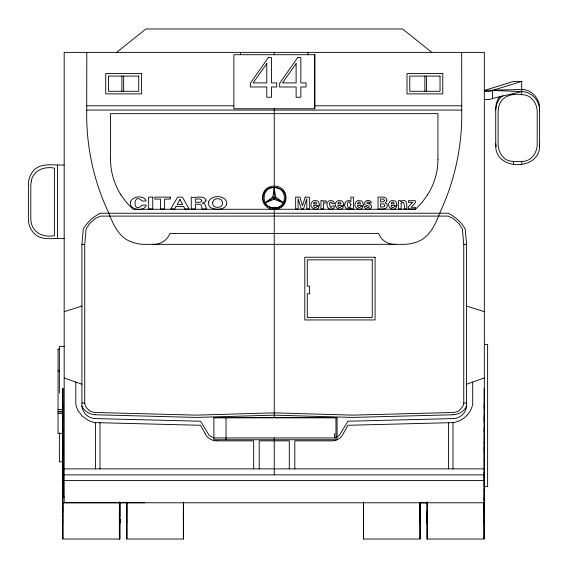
<?xml version="1.0" encoding="UTF-8"?>
<svg xmlns="http://www.w3.org/2000/svg" width="568" height="568" viewBox="0 0 568 568"><rect width="100%" height="100%" fill="white"/><g stroke="black" fill="none" stroke-linecap="round" stroke-linejoin="round"><path stroke-width="0.85" d="M62.615 471.383L62.608 426.149M62.665 516.979L62.643 388.526L62.629 461.131M62.657 498.044L62.643 539.025L62.622 488.004M62.629 495.253L62.643 500.124L62.65 489.474M62.643 485.896L62.643 485.313M62.636 484.674L62.636 484.156L62.643 486.492L62.665 441.045M62.65 482.764L62.65 483.837L62.65 482.679M62.629 480.72L62.629 481.55L62.629 480.237M62.629 474.848L62.636 471.887M62.65 468.295L62.65 468.955L62.65 468.053M62.629 465.561C62.615 467.982 62.665 459.59 62.65 461.99M62.629 459.249L62.629 458.589L62.629 459.498M62.636 453.832L62.643 452.298L62.643 455.657M62.629 451.212L62.629 450.878M62.636 449.416L62.643 447.193L62.643 452.05M62.65 446.831L62.65 445.951L62.65 446.633M62.629 444.19L62.629 443.707L62.629 444.872M62.643 442.87L62.643 443.395L62.636 441.748M62.643 436.26L62.643 435.741L62.643 436.849M119.422 516.979L119.422 502.105M119.415 511.427L119.401 539.025L119.379 511.165M119.848 502.105L119.827 539.025L63.069 539.025L63.041 502.261M126.664 516.979L126.664 502.105M126.657 511.427L126.643 539.025L126.607 502.261M126.628 505.747L126.643 512.237L126.65 502.325M183.421 502.105L183.4 539.025L127.069 539.025L127.04 502.261M183.414 511.427L183.4 523.192L183.386 519.031M363.555 516.979L363.563 502.261M363.548 511.165L363.534 539.025L419.866 539.025L419.894 502.261M420.313 511.165L420.292 523.192L420.285 519.195M420.306 505.747L420.292 512.237L420.277 502.325L420.292 539.025L420.277 511.427M427.129 516.979L427.136 502.261M427.122 511.165L427.1 539.025L483.865 539.025L483.893 502.261M427.562 502.261L427.534 539.025L427.519 511.427M427.548 511.165L427.526 523.192L427.519 519.195M484.319 501.395L484.291 388.526L484.305 460.762M484.312 488.004L484.291 539.025L484.277 498.044M484.284 486.492L484.298 484.156L484.298 484.66M484.284 482.679L484.284 483.837L484.284 482.764M484.305 480.237L484.305 481.593L484.298 480.72M484.298 475.331L484.305 474.315M484.284 468.053L484.277 468.955L484.277 468.295M484.305 465.313L484.305 466.165L484.305 464.056M484.277 462.231L484.277 461.33L484.284 463.495M484.305 459.498L484.305 458.589L484.305 459.249M484.291 455.657L484.305 446.483M484.284 452.05L484.291 447.193L484.298 449.416M484.284 446.633L484.284 445.951L484.284 446.831M484.298 444.872L484.298 443.707L484.305 444.19M484.291 442.287L484.284 443.395L484.284 442.87M484.298 441.748L484.298 442.472L484.291 441.655M484.284 436.245L484.284 435.741L484.291 436.26M484.291 435.585L484.298 435.166M484.298 495.253L484.291 500.124L484.277 489.474M484.298 491.675L484.298 491.306M484.291 474.862L484.298 471.887L484.291 475.253L484.291 474.862L64.17 474.862M62.636 435.166L62.636 435.585M62.629 408.349L62.636 404.359L62.657 416.38M62.629 474.315L62.629 475.331M62.65 519.195L62.643 523.192L62.629 519.031M119.408 519.195L119.401 523.192L119.386 519.031M119.841 519.195L119.834 523.192L119.82 519.031M126.65 519.195L126.643 523.192L126.621 511.165M363.548 519.031L363.534 523.192L363.52 511.427M427.115 519.031L427.1 523.192L427.086 511.427M484.284 408.513L484.298 404.359L484.305 408.349M484.305 519.031L484.291 523.192L484.284 519.195M484.291 485.313L484.291 485.896M62.636 491.675L62.636 491.306M62.643 474.862L62.643 475.253L62.636 473.712M63.069 388.526L63.041 497.078M484.298 451.212L484.298 450.878M484.284 476.332L484.284 476.673M335.958 417.849L335.958 437.949L213.887 437.949L209.372 435.684L200.561 421.243L95.509 418.58A14.64 14.64 0 0 1 90.021 417.359C84.951 415.208 81.423 409.791 81.92 404.246L81.92 244.382L83.283 229.011C87.096 222.194 93.358 216.742 100.28 213.234L448.216 213.234C455.138 216.742 461.401 222.194 465.213 229.011L466.576 244.382L466.576 404.246C467.073 409.791 463.545 415.208 458.475 417.359A14.64 14.64 0 0 1 452.987 418.58L347.935 421.243L339.124 435.684L334.602 437.949L334.602 433.512M84.738 244.382L86.102 229.011L89.417 223.764L95.388 218.424L100.501 216.096L447.996 216.096L453.101 218.424L459.072 223.764L462.395 229.011L463.758 244.382L463.758 403.053A10.188 10.188 0 0 1 462.622 406.667L459.2 410.479A11.537 11.537 0 0 1 452.987 412.475L352.43 415.137L274.245 412.858L196.066 415.137L95.509 412.482A11.537 11.537 0 0 1 89.29 410.486L86.542 407.76A10.252 10.252 0 0 1 84.738 403.053L84.738 244.382L81.92 244.382M495.722 110.32C495.928 104.739 498.2 98.953 502.808 95.594M539.295 145.848L539.6 143.427M272.867 196.968L274.245 187.66C287.749 186.9 287.749 208.562 274.245 207.803C260.748 208.562 260.748 186.9 274.245 187.66L275.629 196.968L283.404 202.769L274.245 199.254L265.093 202.769L272.867 196.968L283.404 202.769M427.661 194.732L422.102 202.386L415.513 209.265L132.983 209.265L126.394 202.386L120.835 194.732M500.01 96.233L498.115 98.825L496.333 103.341L495.722 108.183L495.722 145.557C495.09 171.025 540.232 171.025 539.6 145.557L539.6 108.183C539.699 98.477 531.605 89.453 521.715 89.46L484.326 90.433L513.607 81.423L521.715 81.423L521.715 94.735M116.632 52.384L145.926 28.975L402.563 28.975L431.865 52.384M265.093 202.769L275.629 196.968M466.576 384.209L484.326 377.961M64.17 311.683L81.92 306.031M521.715 81.423L492.435 90.433A6.596 1.029 0 0 1 484.326 91.448M484.326 99.492A6.596 1.029 0 0 0 492.435 98.47L521.715 91.597C531.605 91.59 539.699 100.614 539.6 110.32M274.245 209.265C289.914 209.635 289.914 185.828 274.245 186.19C258.582 185.828 258.582 209.635 274.245 209.265L274.245 417.544M486.052 90.376L484.326 90.433L486.052 90.504M452.987 414.768L352.43 417.423L274.245 415.144L196.066 417.423L95.509 414.768M472.704 382.051L472.704 403.997C471.483 411.14 466.513 417.352 460.023 420.455A24.672 24.672 0 0 1 452.987 422.62L347.935 425.283L343.278 433.647A11.907 11.907 0 0 1 341.212 436.778A12.574 12.574 0 0 1 337.087 439.746A13.192 13.192 0 0 1 330.761 440.867L294.82 440.867L294.82 468.877M395.768 244.297L393.929 244.332A17.416 17.416 0 0 1 386.865 242.586C383.123 240.74 380.084 237.474 378.678 233.533L169.818 233.533C168.412 237.474 165.373 240.74 161.631 242.579A17.416 17.416 0 0 1 154.567 244.332L152.728 244.297M521.715 89.46L522.546 89.46M86.805 105.797L233.867 105.797M314.899 105.797L461.692 105.797M86.79 110.078L461.706 110.078M64.17 164.954C54.066 165.686 41.521 162.079 33.64 170.506C30.345 174.213 28.542 178.97 28.4 183.911L28.4 219.589C28.506 226.128 31.801 232.461 37.339 236.004C45.511 240.612 55.309 237.729 64.17 238.546M369.157 202.932L371.422 202.932C371.152 198.935 363.094 200.092 364.713 204.132C365.607 205.95 368.589 204.97 369.356 206.716C369.207 208.129 366.672 207.98 366.63 206.574L364.294 206.574C364.535 209.784 369.434 209.926 371.195 207.881A2.464 2.464 0 0 0 371.728 206.354L370.464 204.423L366.843 203.124L367.105 202.165L368.291 201.974A0.973 0.973 0 0 1 369.157 202.932M463.758 244.382L466.576 244.382M484.326 344.378L487.621 344.378L487.621 486.627L484.326 486.627M64.17 346.381L59.377 346.381L59.377 393.091M58.042 349.192L59.796 349.192M58.042 370.883L59.796 370.883M81.92 403.053L84.738 403.053M463.758 403.053L466.576 403.053M58.042 409.549L62.416 409.549M58.042 411.317L62.416 411.317M58.042 411.949L62.416 411.949M58.042 413.582L62.416 413.582M334.602 417.544L213.887 417.544L213.887 439.746L337.087 439.746L337.087 417.849L213.887 417.849M75.792 382.051L75.792 403.997A21.79 21.79 0 0 0 78.114 410.671L82.481 416.337L88.473 420.455A24.672 24.672 0 0 0 95.509 422.62L200.561 425.283L205.218 433.647M62.416 433.597L58.042 433.597L58.042 349.15M217.736 440.867L253.676 440.867L253.676 468.877M62.572 461.834L59.377 461.834L59.377 432.752M64.17 468.877L484.326 468.877M64.17 480.492L484.326 480.492M62.608 497.156L64.362 497.085M62.608 502.715L144.698 502.715M484.326 502.786L64.17 502.786L64.17 52.384L484.326 52.384L484.326 502.85M419.894 502.85L427.832 502.85M521.715 91.597L492.435 90.433L492.435 98.47M466.576 306.031L484.326 311.683M64.17 377.961L81.92 384.209M495.722 143.427L496.127 146.658M484.291 452.298L484.291 453.832M427.1 539.025L427.079 502.105M363.534 539.025L363.513 502.105M183.4 539.025L183.379 511.165M119.827 539.025L119.805 502.63M484.284 466.747L484.27 516.979M427.512 502.105L427.505 516.979M420.27 502.105L420.27 516.979M183.372 502.261L183.372 516.979M119.798 502.261L119.805 516.979M119.372 502.261L119.372 516.979M62.65 466.42L62.608 501.395M521.715 161.397L521.715 164.28M513.607 93.166L513.607 94.735M513.607 161.397L513.607 164.28M484.298 437.275L484.284 441.464M484.263 456.168L484.284 490.269M461.692 52.384L461.763 117.91A231.034 231.034 0 0 1 440.548 211.232C435.415 223.998 429.82 238.546 415.002 242.579A34.705 34.705 0 0 1 404.089 244.332L144.407 244.332A34.705 34.705 0 0 1 133.494 242.579C118.669 238.553 113.103 223.984 107.913 211.246A231.034 231.034 0 0 1 86.691 117.91L86.805 52.384M452.987 422.62L452.987 468.877M448.493 422.62L448.493 468.877M437.935 159.274L437.935 113.65L110.561 113.65L110.561 159.274M426.582 76.076L426.582 91.285M424.857 76.076L424.857 91.285M314.629 54.713L314.629 108.765M307.899 52.384L307.899 54.713M289.289 468.877L289.289 440.867L259.207 440.867L259.207 468.877M274.245 52.384L274.245 54.713M274.245 108.765L274.245 186.247M274.245 187.66L274.245 199.254M274.245 437.949L274.245 474.862M240.598 52.384L240.598 54.713M226.021 417.849L226.021 439.746M123.639 76.076L123.639 91.285M121.914 76.076L121.914 91.285M100.003 422.62L100.003 468.877M95.509 422.62L95.509 468.877M62.636 437.126L62.643 440.576M62.636 486.975L62.643 490.418M62.608 497.021L62.608 502.786M57.531 164.954L57.531 238.546M466.676 406.084A15.315 15.315 0 0 1 452.987 414.661M437.971 159.274A66.775 66.775 0 0 1 427.64 194.718M95.509 414.661A15.315 15.315 0 0 1 81.82 406.084M120.856 194.718A66.775 66.775 0 0 1 110.526 159.274M217.729 440.761A12.674 12.674 0 0 1 205.133 433.689M62.643 475.494L62.643 480.35L62.636 475.494M62.636 428.662L62.629 432.298L62.643 427.427L62.643 428.662M62.636 416.962L62.629 421.804L62.643 415.307L62.643 416.962M62.65 505.747L62.643 512.237L62.629 505.747M484.298 475.494L484.291 480.35L484.284 475.494M484.284 428.662L484.284 432.298L484.291 427.427L484.298 428.662M484.284 416.962L484.284 421.804L484.291 415.307L484.298 416.962M484.305 505.747L484.291 512.237L484.284 505.747M319.33 204.828L319.315 205.431L313.614 205.431C313.046 207.469 316.298 208.612 316.83 206.496L319.095 206.496C317.114 213.22 307.132 206.369 312.499 201.484A3.969 3.969 0 0 1 314.076 200.596L317.264 200.838A3.436 3.436 0 0 1 318.811 202.407L319.33 204.828M343.633 204.828L343.619 205.431L337.917 205.431C337.349 207.469 340.601 208.612 341.134 206.496L343.406 206.496C341.425 213.22 331.435 206.369 336.81 201.484A3.969 3.969 0 0 1 338.379 200.596L341.567 200.838A3.436 3.436 0 0 1 343.115 202.407L343.633 204.828M363.264 204.828L363.243 205.431L357.549 205.431C356.974 207.469 360.226 208.612 360.758 206.496L363.03 206.496C361.049 213.22 351.059 206.369 356.434 201.484A3.969 3.969 0 0 1 358.003 200.596L361.191 200.838A3.436 3.436 0 0 1 362.739 202.407L363.264 204.828M396.911 204.828L396.897 205.431L391.196 205.431C390.628 207.469 393.88 208.612 394.405 206.496L396.677 206.496C394.696 213.22 384.706 206.369 390.081 201.484A3.969 3.969 0 0 1 391.657 200.596L394.845 200.838A3.436 3.436 0 0 1 396.393 202.407L396.911 204.828M329.639 203.94L330.214 207.27L331.52 207.313L332.031 205.964L334.488 205.964L333.977 207.767A3.209 3.209 0 0 1 332.358 208.974C328.126 210.636 325.294 204.863 327.963 201.803A3.5 3.5 0 0 1 329.873 200.667L332.173 200.696L333.75 201.661L334.438 203.621L332.003 203.621C332.138 201.448 329.319 201.917 329.639 203.94M386.929 200.213C387.376 202.393 383.045 202.705 386.46 203.55A2.606 2.606 0 0 1 387.269 204.771C388.278 209.933 380.986 209.074 378.025 208.953L378.025 197.139C380.716 197.366 386.638 195.875 386.929 200.213M350.974 204.665C346.885 215.407 345.976 194.781 350.974 204.665M344.819 204.033C343.441 207.625 348.603 211.161 350.868 207.76L350.939 208.953L353.459 208.953L353.388 197.139L350.889 197.139L350.889 201.704C348.986 199.283 344.882 201.1 344.819 204.033M212.78 202.151C211.083 209.358 224.36 208.974 222.365 201.91A3.607 3.607 0 0 0 220.242 199.198C217.587 198.076 213.17 198.694 212.78 202.151M323.511 204.089L323.455 208.953L320.963 208.953L320.963 202.719A21.676 21.676 0 0 0 320.885 201.129L320.849 200.66L323.185 200.66L323.235 202.251L324.044 201.15L326.124 200.646L326.124 202.819L324.172 203.103L323.511 204.089M208.534 202.052L208.818 205.325A4.842 4.842 0 0 0 210.778 207.647C215.18 209.883 221.555 210.181 225.368 206.638A5.808 5.808 0 0 0 226.746 202.939C225.773 194.689 210.749 194.689 208.534 202.052M384.422 200.426L383.656 201.768L380.51 201.952L380.51 198.949L383.677 199.141L384.422 200.426M384.806 205.467L383.982 206.858L380.51 207.057L380.51 203.784L383.876 203.997L384.806 205.467M31.29 181.022L30.793 185.523L30.793 218.24C30.743 231.659 41.961 238.084 54.393 235.628L54.393 168.135C44.659 166.076 33.072 170.215 31.29 181.022M498.612 107.466L498.115 111.91L498.115 144.229C498.221 149.945 500.656 155.682 505.357 159.097C510.497 162.547 516.93 161.106 522.716 161.397C531.463 161.213 537.314 152.401 537.207 144.229L537.207 111.91C537.314 103.738 531.463 94.92 522.716 94.735C512.577 92.982 500.692 95.914 498.612 107.466M130.484 201.959C128.801 210.302 144.251 212.127 146.359 205.14L142.043 205.14C132.522 215.286 132.848 191.302 142.021 200.987L146.203 200.987C144.087 194.852 132.365 195.932 130.484 201.959M401.171 203.33L401.079 208.953L398.58 208.953L398.53 200.66L400.916 200.66L400.98 201.903A2.833 2.833 0 0 1 402.563 200.632C407.497 199.183 406.958 206.163 406.567 208.953L404.033 208.953C404.913 207.448 404.281 199.155 401.171 203.33M263.474 194.98C259.555 208.328 281.728 213.703 285.022 200.483C288.942 187.128 266.761 181.76 263.474 194.98M206.042 200.213L205.027 202.052L202.052 203.103L204.721 203.947L206.653 208.974L202.13 208.974L201.1 204.856L199.041 204.189L195.442 204.189L195.442 208.974L191.26 208.974L191.26 197.139C195.335 198.36 203.955 194.682 206.042 200.213M313.82 203.216L313.699 203.912L316.774 203.912L315.772 202.123L314.601 202.222L313.82 203.216M338.123 203.216L338.003 203.912L341.084 203.912L340.083 202.123L338.904 202.222L338.123 203.216M357.748 203.216L357.627 203.912L360.708 203.912L359.707 202.123L358.529 202.222L357.748 203.216M391.395 203.216L391.281 203.912L394.355 203.912L393.354 202.123L392.176 202.222L391.395 203.216M201.761 200.596C201.072 203.294 197.16 201.931 195.307 202.3L195.307 198.999C197.195 199.411 201.051 197.948 201.761 200.596M305.257 197.139L302.481 205.744L299.911 197.139L295.658 197.139L295.658 208.953L298.094 208.953L298.094 198.821L301.338 208.953L303.482 208.953L306.791 198.821L306.791 208.953L309.397 208.953L309.397 197.139L305.257 197.139M176.044 206.418L174.617 208.974L170.705 208.974L177.606 197.139L182.47 197.139L189.109 208.974L184.983 208.974L183.606 206.418L176.044 206.418M179.935 199.467L177.102 204.501L182.576 204.501L179.935 199.467M268.344 57.581L250.318 83.318L250.318 86.982L266.768 86.982L266.768 97.242L271.497 97.242L271.497 86.982L276.715 86.982L276.715 82.914L271.497 82.914L271.497 57.581L268.344 57.581M297.689 57.581L279.662 83.318L279.662 86.982L296.113 86.982L296.113 97.242L300.841 97.242L300.841 86.982L306.06 86.982L306.06 82.914L300.841 82.914L300.841 57.581L297.689 57.581M266.768 63.63L253.129 82.914L266.768 82.914L266.768 63.63M296.113 63.63L282.474 82.914L296.113 82.914L296.113 63.63M412.567 202.314L408.264 206.83L408.264 208.953L415.513 208.953L415.513 207.284L411.04 207.284L415.343 202.769L415.343 200.689L408.378 200.689L408.378 202.314L412.567 202.314M314.899 54.713L233.867 54.713L233.867 108.765L314.899 108.765L314.899 54.713M141.475 73.485L105.733 73.485L105.733 93.883L141.475 93.883L141.475 73.485M442.763 73.485L407.022 73.485L407.022 93.883L442.763 93.883L442.763 73.485M138.741 76.076L108.467 76.076L108.467 91.285L138.741 91.285L138.741 76.076M440.03 76.076L409.755 76.076L409.755 91.285L440.03 91.285L440.03 76.076M152.749 197.089L148.653 197.089L148.653 208.974L152.749 208.974L152.749 197.089M170.293 197.139L154.787 197.139L154.787 199.105L160.474 199.105L160.474 208.974L164.606 208.974L164.606 199.105L170.293 199.105L170.293 197.139M375.072 257.233L304.803 257.233L304.803 319.954L375.072 319.954L375.072 257.233M372.239 259.86L307.288 259.86L307.288 286.137L309.56 286.137L309.56 293.77L307.288 293.77L307.288 317.555L372.239 317.555L372.239 259.86"/></g></svg>
